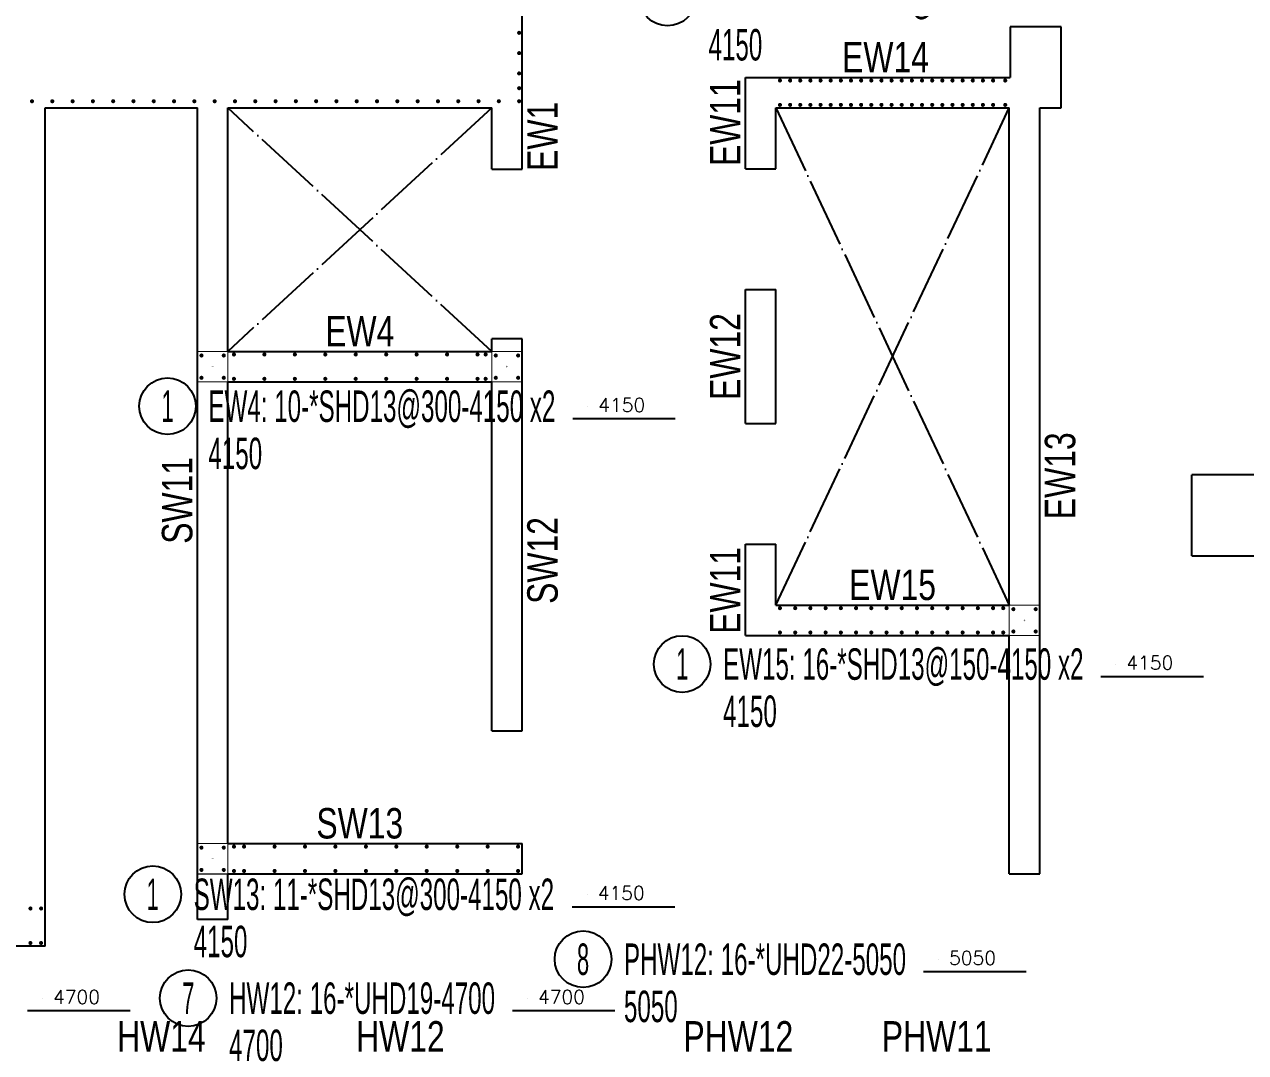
# Model space of a CAD drawing. Header units: millimetres. Extents: x 317501 to 2277231, y -321722 to 1186893.
# Drawn here: x 441528 to 453560, y -233312 to -223180 of the extents above; entities that cross this region are included whole.
import ezdxf
from ezdxf.enums import TextEntityAlignment as Align

# ---------------------------------------------------------------- set-up
doc = ezdxf.new("R2010")
doc.units = ezdxf.units.MM
doc.header["$LTSCALE"] = 57
doc.linetypes.add('XS-기초$0$DDOT', pattern=[14, 12, -1, 0, -1])
for name, color, linetype in [('DIM', 7, 'Continuous'), ('RP_TAG', 7, 'Continuous'), ('XREBAR', 1, 'Continuous'), ('XS-기초$0$OPEN', 9, 'XS-기초$0$DDOT'), ('XTAG', 7, 'Continuous')]:
    doc.layers.add(name, color=color, linetype=linetype)
doc.layers.add('벽부호', color=3, linetype='Continuous', lineweight=0)
doc.styles.add('RPWK1', font='arial.ttf', dxfattribs={"bigfont": 'whgtxt.shx'})
doc.styles.add('RPWK2', font='romans.shx', dxfattribs={"bigfont": 'whgtxt.shx'})
doc.styles.add('돋음', font='Dotum.ttf')

# ---------------------------------------------------------------- blocks, each defined once
blk = doc.blocks.new('XDFHSDHSTHS')
at = {"layer": 'DIM', "color": 5}
for p, q in [((-4810, -150), (-4810, 8675)), ((500, 250), (0, 250)), ((0, 250), (0, -250)), ((500, -550), (500, 250)), ((-4810, -1155), (-4810, -150)), ((-2610, -250), (0, -250)), ((-2610, -1150), (-2610, -250)), ((-9510, -550), (-8010, -550)), ((-9510, -8810), (-9510, -550)), ((-8010, -8550), (-8010, -550)), ((-7710, -2950), (-7710, -550)), ((-7710, -550), (-5110, -550)), ((-5110, -1155), (-5110, -550)), ((-2310, -550), (-10, -550)), ((-2310, -1150), (-2310, -550)), ((-10, -5450), (-10, -550)), ((290, -8100), (290, -550)), ((290, -550), (500, -550)), ((-5110, -1155), (-4810, -1155)), ((-2610, -1150), (-2310, -1150)), ((-2610, -3660), (-2610, -2340)), ((-2610, -2340), (-2310, -2340)), ((-2310, -3660), (-2310, -2340)), ((-5110, -2950), (-5110, -2825)), ((-4810, -2825), (-5110, -2825)), ((-4810, -6690), (-4810, -2825)), ((-4810, -3250), (-4810, -2825)), ((-7710, -2950), (-5110, -2950)), ((-7710, -7800), (-7710, -3250)), ((-7710, -3250), (-5110, -3250)), ((-5110, -6690), (-5110, -3250)), ((-2610, -3660), (-2310, -3660)), ((3650, -4165), (1790, -4165)), ((1790, -4965), (1790, -4165)), ((-2610, -5750), (-2610, -4850)), ((-2610, -4850), (-2310, -4850)), ((-2310, -5450), (-2310, -4850)), ((1790, -4965), (7485, -4965)), ((-2310, -5450), (-10, -5450)), ((-2610, -5750), (-10, -5750)), ((-10, -8100), (-10, -5750)), ((-5110, -6690), (-4810, -6690)), ((-7710, -7800), (-4810, -7800)), ((-4810, -8100), (-4810, -7800)), ((-7710, -8550), (-7710, -8100)), ((-7710, -8100), (-4810, -8100)), ((-10, -8100), (290, -8100)), ((-7710, -8550), (-8010, -8550)), ((-9510, -8810), (-21995, -8810))]:
    blk.add_line(p, q, dxfattribs=at)
at = {"layer": 'XS-기초$0$OPEN'}
for p, q in [((-5110, -550), (-7710, -2950)), ((-5110, -2950), (-7710, -550)), ((-2310, -5450), (-10, -550)), ((-2310, -550), (-10, -5450))]:
    blk.add_line(p, q, dxfattribs=at)
blk = doc.blocks.new('*U1485', base_point=(442659.7039, -226942.2385))
at = {"layer": 'RP_TAG', "color": 0, "linetype": 'Continuous', "ltscale": 100}
blk.add_circle((442937.7039, -226942.2385), 279, dxfattribs=at)
at = {"layer": 'RP_TAG', "color": 0, "linetype": 'Continuous', "ltscale": 100, "style": 'RPWK1', "width": 0.5}
blk.add_text('1', height=310, dxfattribs=at).set_placement((442937.7039, -226942.2385), align=Align.MIDDLE_CENTER)
at = {"layer": 'RP_TAG', "color": 0, "linetype": 'Continuous', "ltscale": 100, "style": 'RPWK1', "width": 0.55}
for s, p in [('EW4: 10-*SHD13@300-4150 x2', (443340.7039, -226942.2385)), ('4150', (443340.7039, -227407.2385))]:
    blk.add_text(s, height=310, dxfattribs=at).set_placement(p, align=Align.MIDDLE_LEFT)
blk = doc.blocks.new('*U1486', base_point=(442514.3847, -231752.6101))
at = {"layer": 'RP_TAG', "color": 0, "linetype": 'Continuous', "ltscale": 100}
blk.add_circle((442792.3847, -231752.6101), 279, dxfattribs=at)
at = {"layer": 'RP_TAG', "color": 0, "linetype": 'Continuous', "ltscale": 100, "style": 'RPWK1', "width": 0.5}
blk.add_text('1', height=310, dxfattribs=at).set_placement((442792.3847, -231752.6101), align=Align.MIDDLE_CENTER)
at = {"layer": 'RP_TAG', "color": 0, "linetype": 'Continuous', "ltscale": 100, "style": 'RPWK1', "width": 0.55}
for s, p in [('SW13: 11-*SHD13@300-4150 x2', (443195.3847, -231752.6101)), ('4150', (443195.3847, -232217.6101))]:
    blk.add_text(s, height=310, dxfattribs=at).set_placement(p, align=Align.MIDDLE_LEFT)
blk = doc.blocks.new('*U1519', base_point=(447731.118, -229483.3933))
at = {"layer": 'RP_TAG', "color": 0, "linetype": 'Continuous', "ltscale": 100}
blk.add_circle((448009.118, -229483.3933), 279, dxfattribs=at)
at = {"layer": 'RP_TAG', "color": 0, "linetype": 'Continuous', "ltscale": 100, "style": 'RPWK1', "width": 0.5}
blk.add_text('1', height=310, dxfattribs=at).set_placement((448009.118, -229483.3933), align=Align.MIDDLE_CENTER)
at = {"layer": 'RP_TAG', "color": 0, "linetype": 'Continuous', "ltscale": 100, "style": 'RPWK1', "width": 0.55}
for s, p in [('EW15: 16-*SHD13@150-4150 x2', (448412.118, -229483.3933)), ('4150', (448412.118, -229948.3933))]:
    blk.add_text(s, height=310, dxfattribs=at).set_placement(p, align=Align.MIDDLE_LEFT)
blk = doc.blocks.new('*U1520', base_point=(447587.4742, -222915.0963))
at = {"layer": 'RP_TAG', "color": 0, "linetype": 'Continuous', "ltscale": 100}
blk.add_circle((447865.4742, -222915.0963), 279, dxfattribs=at)
at = {"layer": 'RP_TAG', "color": 0, "linetype": 'Continuous', "ltscale": 100, "style": 'RPWK1', "width": 0.5}
blk.add_text('1', height=310, dxfattribs=at).set_placement((447865.4742, -222915.0963), align=Align.MIDDLE_CENTER)
at = {"layer": 'RP_TAG', "color": 0, "linetype": 'Continuous', "ltscale": 100, "style": 'RPWK1', "width": 0.55}
for s, p in [('EW14: 23-*SHD13@100-4150 x2', (448268.4742, -222915.0963)), ('4150', (448268.4742, -223380.0963))]:
    blk.add_text(s, height=310, dxfattribs=at).set_placement(p, align=Align.MIDDLE_LEFT)
blk = doc.blocks.new('*U1560', base_point=(442863.4102, -232776.0624))
at = {"layer": 'RP_TAG', "color": 0, "linetype": 'Continuous', "ltscale": 100}
blk.add_circle((443141.4102, -232776.0624), 279, dxfattribs=at)
at = {"layer": 'RP_TAG', "color": 0, "linetype": 'Continuous', "ltscale": 100, "style": 'RPWK1', "width": 0.5}
blk.add_text('7', height=310, dxfattribs=at).set_placement((443141.4102, -232776.0624), align=Align.MIDDLE_CENTER)
at = {"layer": 'RP_TAG', "color": 0, "linetype": 'Continuous', "ltscale": 100, "style": 'RPWK1', "width": 0.55}
for s, p in [('HW12: 16-*UHD19-4700', (443544.4102, -232776.0624)), ('4700', (443544.4102, -233241.0624))]:
    blk.add_text(s, height=310, dxfattribs=at).set_placement(p, align=Align.MIDDLE_LEFT)
blk = doc.blocks.new('*U1563', base_point=(446754.2946, -232392.2005))
at = {"layer": 'RP_TAG', "color": 0, "linetype": 'Continuous', "ltscale": 100}
blk.add_circle((447032.2946, -232392.2005), 279, dxfattribs=at)
at = {"layer": 'RP_TAG', "color": 0, "linetype": 'Continuous', "ltscale": 100, "style": 'RPWK1', "width": 0.5}
blk.add_text('8', height=310, dxfattribs=at).set_placement((447032.2946, -232392.2005), align=Align.MIDDLE_CENTER)
at = {"layer": 'RP_TAG', "color": 0, "linetype": 'Continuous', "ltscale": 100, "style": 'RPWK1', "width": 0.55}
for s, p in [('PHW12: 16-*UHD22-5050', (447435.2946, -232392.2005)), ('5050', (447435.2946, -232857.2005))]:
    blk.add_text(s, height=310, dxfattribs=at).set_placement(p, align=Align.MIDDLE_LEFT)
blk = doc.blocks.new('*U1581', base_point=(446282.4087, -226552.4855, 17.1678))
at = {"layer": 'RP_TAG', "color": 0, "ltscale": 100, "style": 'RPWK1'}
blk.add_text('+', height=26, dxfattribs=at).set_placement((446282.4087, -226552.4855, 34.3356), align=Align.MIDDLE_CENTER)
blk = doc.blocks.new('*U1582', base_point=(443382.4087, -226552.4855, 17.1678))
at = {"layer": 'RP_TAG', "color": 0, "ltscale": 100, "style": 'RPWK1'}
blk.add_text('+', height=26, dxfattribs=at).set_placement((443382.4087, -226552.4855, 34.3356), align=Align.MIDDLE_CENTER)
blk = doc.blocks.new('*U1583', base_point=(443382.4087, -231402.4855, 17.1678))
at = {"layer": 'RP_TAG', "color": 0, "ltscale": 100, "style": 'RPWK1'}
blk.add_text('+', height=26, dxfattribs=at).set_placement((443382.4087, -231402.4855, 34.3356), align=Align.MIDDLE_CENTER)
blk = doc.blocks.new('*U1602', base_point=(451382.4087, -229052.4855, 17.1678))
at = {"layer": 'RP_TAG', "color": 0, "ltscale": 100, "style": 'RPWK1'}
blk.add_text('+', height=26, dxfattribs=at).set_placement((451382.4087, -229052.4855, 34.3356), align=Align.MIDDLE_CENTER)

msp = doc.modelspace()

# ---------------------------------------------------------------- linework, layer by layer
at = {"color": 11, "linetype": 'Continuous', "ltscale": 4.34359e-311, "const_width": 10}
for points in [[(443232.4, -226702.5), (443532.4, -226702.5), (443532.4, -226402.5), (443232.4, -226402.5), (443232.4, -226702.5)], [(446132.4, -226702.5), (446432.4, -226702.5), (446432.4, -226402.5), (446132.4, -226402.5), (446132.4, -226702.5)], [(451232.4, -229202.5), (451532.4, -229202.5), (451532.4, -228902.5), (451232.4, -228902.5), (451232.4, -229202.5)], [(443232.4, -231552.5), (443532.4, -231552.5), (443532.4, -231252.5), (443232.4, -231252.5), (443232.4, -231552.5)]]:
    msp.add_lwpolyline(points, close=True, dxfattribs=at)
at = {"layer": 'RP_TAG', "color": 250, "linetype": 'Continuous', "ltscale": 100}
for p, q in [((447075.9, -226942.2), (447075.9, -226942.2)), ((452279.8, -229483.4), (452279.8, -229483.4)), ((447071.2, -231752.6), (447071.2, -231752.6)), ((450532.8, -232392.2), (450532.8, -232392.2)), ((441704, -232776.1), (441704, -232776.1)), ((446482.4, -232776.1), (446482.4, -232776.1))]:
    msp.add_line(p, q, dxfattribs=at)
at = {"layer": 'RP_TAG', "color": 1, "linetype": 'Continuous', "ltscale": 100}
for points in [[(446930.2, -227064.8), (447940.5, -227064.8)], [(452134.1, -229606), (453144.4, -229606)], [(446925.5, -231875.2), (447935.8, -231875.2)], [(450387.1, -232514.8), (451397.4, -232514.8)], [(441558.3, -232898.6), (442568.6, -232898.6)], [(446336.7, -232898.6), (447347, -232898.6)]]:
    msp.add_lwpolyline(points, dxfattribs=at)
at = {"layer": 'XREBAR', "color": 11, "linetype": 'Continuous', "ltscale": 2.33129e-317, "const_width": 20}
for points in [[(448962.4, -223732.5, -1), (448982.4, -223732.5, -1), (448962.4, -223732.5)], [(449062.4, -223732.5, -1), (449082.4, -223732.5, -1), (449062.4, -223732.5)], [(449162.4, -223732.5, -1), (449182.4, -223732.5, -1), (449162.4, -223732.5)], [(449262.4, -223732.5, -1), (449282.4, -223732.5, -1), (449262.4, -223732.5)], [(449362.4, -223732.5, -1), (449382.4, -223732.5, -1), (449362.4, -223732.5)], [(449462.4, -223732.5, -1), (449482.4, -223732.5, -1), (449462.4, -223732.5)], [(449562.4, -223732.5, -1), (449582.4, -223732.5, -1), (449562.4, -223732.5)], [(449662.4, -223732.5, -1), (449682.4, -223732.5, -1), (449662.4, -223732.5)], [(449762.4, -223732.5, -1), (449782.4, -223732.5, -1), (449762.4, -223732.5)], [(449862.4, -223732.5, -1), (449882.4, -223732.5, -1), (449862.4, -223732.5)], [(449962.4, -223732.5, -1), (449982.4, -223732.5, -1), (449962.4, -223732.5)], [(450062.4, -223732.5, -1), (450082.4, -223732.5, -1), (450062.4, -223732.5)], [(450162.4, -223732.5, -1), (450182.4, -223732.5, -1), (450162.4, -223732.5)], [(450262.4, -223732.5, -1), (450282.4, -223732.5, -1), (450262.4, -223732.5)], [(450362.4, -223732.5, -1), (450382.4, -223732.5, -1), (450362.4, -223732.5)], [(450462.4, -223732.5, -1), (450482.4, -223732.5, -1), (450462.4, -223732.5)], [(450562.4, -223732.5, -1), (450582.4, -223732.5, -1), (450562.4, -223732.5)], [(450662.4, -223732.5, -1), (450682.4, -223732.5, -1), (450662.4, -223732.5)], [(450762.4, -223732.5, -1), (450782.4, -223732.5, -1), (450762.4, -223732.5)], [(450862.4, -223732.5, -1), (450882.4, -223732.5, -1), (450862.4, -223732.5)], [(450962.4, -223732.5, -1), (450982.4, -223732.5, -1), (450962.4, -223732.5)], [(451062.4, -223732.5, -1), (451082.4, -223732.5, -1), (451062.4, -223732.5)], [(451182.4, -223732.5, -1), (451202.4, -223732.5, -1), (451182.4, -223732.5)], [(448962.4, -223972.5, -1), (448982.4, -223972.5, -1), (448962.4, -223972.5)], [(449062.4, -223972.5, -1), (449082.4, -223972.5, -1), (449062.4, -223972.5)], [(449162.4, -223972.5, -1), (449182.4, -223972.5, -1), (449162.4, -223972.5)], [(449262.4, -223972.5, -1), (449282.4, -223972.5, -1), (449262.4, -223972.5)], [(449362.4, -223972.5, -1), (449382.4, -223972.5, -1), (449362.4, -223972.5)], [(449462.4, -223972.5, -1), (449482.4, -223972.5, -1), (449462.4, -223972.5)], [(449562.4, -223972.5, -1), (449582.4, -223972.5, -1), (449562.4, -223972.5)], [(449662.4, -223972.5, -1), (449682.4, -223972.5, -1), (449662.4, -223972.5)], [(449762.4, -223972.5, -1), (449782.4, -223972.5, -1), (449762.4, -223972.5)], [(449862.4, -223972.5, -1), (449882.4, -223972.5, -1), (449862.4, -223972.5)], [(449962.4, -223972.5, -1), (449982.4, -223972.5, -1), (449962.4, -223972.5)], [(450062.4, -223972.5, -1), (450082.4, -223972.5, -1), (450062.4, -223972.5)], [(450162.4, -223972.5, -1), (450182.4, -223972.5, -1), (450162.4, -223972.5)], [(450262.4, -223972.5, -1), (450282.4, -223972.5, -1), (450262.4, -223972.5)], [(450362.4, -223972.5, -1), (450382.4, -223972.5, -1), (450362.4, -223972.5)], [(450462.4, -223972.5, -1), (450482.4, -223972.5, -1), (450462.4, -223972.5)], [(450562.4, -223972.5, -1), (450582.4, -223972.5, -1), (450562.4, -223972.5)], [(450662.4, -223972.5, -1), (450682.4, -223972.5, -1), (450662.4, -223972.5)], [(450762.4, -223972.5, -1), (450782.4, -223972.5, -1), (450762.4, -223972.5)], [(450862.4, -223972.5, -1), (450882.4, -223972.5, -1), (450862.4, -223972.5)], [(450962.4, -223972.5, -1), (450982.4, -223972.5, -1), (450962.4, -223972.5)], [(451062.4, -223972.5, -1), (451082.4, -223972.5, -1), (451062.4, -223972.5)], [(451182.4, -223972.5, -1), (451202.4, -223972.5, -1), (451182.4, -223972.5)], [(443582.4, -226432.5, -1), (443602.4, -226432.5, -1), (443582.4, -226432.5)], [(443882.4, -226432.5, -1), (443902.4, -226432.5, -1), (443882.4, -226432.5)], [(444182.4, -226432.5, -1), (444202.4, -226432.5, -1), (444182.4, -226432.5)], [(444482.4, -226432.5, -1), (444502.4, -226432.5, -1), (444482.4, -226432.5)], [(444782.4, -226432.5, -1), (444802.4, -226432.5, -1), (444782.4, -226432.5)], [(445082.4, -226432.5, -1), (445102.4, -226432.5, -1), (445082.4, -226432.5)], [(445382.4, -226432.5, -1), (445402.4, -226432.5, -1), (445382.4, -226432.5)], [(445682.4, -226432.5, -1), (445702.4, -226432.5, -1), (445682.4, -226432.5)], [(445982.4, -226432.5, -1), (446002.4, -226432.5, -1), (445982.4, -226432.5)], [(446062.4, -226432.5, -1), (446082.4, -226432.5, -1), (446062.4, -226432.5)], [(443582.4, -226672.5, -1), (443602.4, -226672.5, -1), (443582.4, -226672.5)], [(443882.4, -226672.5, -1), (443902.4, -226672.5, -1), (443882.4, -226672.5)], [(444182.4, -226672.5, -1), (444202.4, -226672.5, -1), (444182.4, -226672.5)], [(444482.4, -226672.5, -1), (444502.4, -226672.5, -1), (444482.4, -226672.5)], [(444782.4, -226672.5, -1), (444802.4, -226672.5, -1), (444782.4, -226672.5)], [(445082.4, -226672.5, -1), (445102.4, -226672.5, -1), (445082.4, -226672.5)], [(445382.4, -226672.5, -1), (445402.4, -226672.5, -1), (445382.4, -226672.5)], [(445682.4, -226672.5, -1), (445702.4, -226672.5, -1), (445682.4, -226672.5)], [(445982.4, -226672.5, -1), (446002.4, -226672.5, -1), (445982.4, -226672.5)], [(446062.4, -226672.5, -1), (446082.4, -226672.5, -1), (446062.4, -226672.5)], [(448962.4, -228932.5, -1), (448982.4, -228932.5, -1), (448962.4, -228932.5)], [(449112.4, -228932.5, -1), (449132.4, -228932.5, -1), (449112.4, -228932.5)], [(449262.4, -228932.5, -1), (449282.4, -228932.5, -1), (449262.4, -228932.5)], [(449412.4, -228932.5, -1), (449432.4, -228932.5, -1), (449412.4, -228932.5)], [(449562.4, -228932.5, -1), (449582.4, -228932.5, -1), (449562.4, -228932.5)], [(449712.4, -228932.5, -1), (449732.4, -228932.5, -1), (449712.4, -228932.5)], [(449862.4, -228932.5, -1), (449882.4, -228932.5, -1), (449862.4, -228932.5)], [(450012.4, -228932.5, -1), (450032.4, -228932.5, -1), (450012.4, -228932.5)], [(450162.4, -228932.5, -1), (450182.4, -228932.5, -1), (450162.4, -228932.5)], [(450312.4, -228932.5, -1), (450332.4, -228932.5, -1), (450312.4, -228932.5)], [(450462.4, -228932.5, -1), (450482.4, -228932.5, -1), (450462.4, -228932.5)], [(450612.4, -228932.5, -1), (450632.4, -228932.5, -1), (450612.4, -228932.5)], [(450762.4, -228932.5, -1), (450782.4, -228932.5, -1), (450762.4, -228932.5)], [(450912.4, -228932.5, -1), (450932.4, -228932.5, -1), (450912.4, -228932.5)], [(451062.4, -228932.5, -1), (451082.4, -228932.5, -1), (451062.4, -228932.5)], [(451162.4, -228932.5, -1), (451182.4, -228932.5, -1), (451162.4, -228932.5)], [(448962.4, -229172.5, -1), (448982.4, -229172.5, -1), (448962.4, -229172.5)], [(449112.4, -229172.5, -1), (449132.4, -229172.5, -1), (449112.4, -229172.5)], [(449262.4, -229172.5, -1), (449282.4, -229172.5, -1), (449262.4, -229172.5)], [(449412.4, -229172.5, -1), (449432.4, -229172.5, -1), (449412.4, -229172.5)], [(449562.4, -229172.5, -1), (449582.4, -229172.5, -1), (449562.4, -229172.5)], [(449712.4, -229172.5, -1), (449732.4, -229172.5, -1), (449712.4, -229172.5)], [(449862.4, -229172.5, -1), (449882.4, -229172.5, -1), (449862.4, -229172.5)], [(450012.4, -229172.5, -1), (450032.4, -229172.5, -1), (450012.4, -229172.5)], [(450162.4, -229172.5, -1), (450182.4, -229172.5, -1), (450162.4, -229172.5)], [(450312.4, -229172.5, -1), (450332.4, -229172.5, -1), (450312.4, -229172.5)], [(450462.4, -229172.5, -1), (450482.4, -229172.5, -1), (450462.4, -229172.5)], [(450612.4, -229172.5, -1), (450632.4, -229172.5, -1), (450612.4, -229172.5)], [(450762.4, -229172.5, -1), (450782.4, -229172.5, -1), (450762.4, -229172.5)], [(450912.4, -229172.5, -1), (450932.4, -229172.5, -1), (450912.4, -229172.5)], [(451062.4, -229172.5, -1), (451082.4, -229172.5, -1), (451062.4, -229172.5)], [(451162.4, -229172.5, -1), (451182.4, -229172.5, -1), (451162.4, -229172.5)], [(443582.4, -231282.5, -1), (443602.4, -231282.5, -1), (443582.4, -231282.5)], [(443682.4, -231282.5, -1), (443702.4, -231282.5, -1), (443682.4, -231282.5)], [(443982.4, -231282.5, -1), (444002.4, -231282.5, -1), (443982.4, -231282.5)], [(444282.4, -231282.5, -1), (444302.4, -231282.5, -1), (444282.4, -231282.5)], [(444582.4, -231282.5, -1), (444602.4, -231282.5, -1), (444582.4, -231282.5)], [(444882.4, -231282.5, -1), (444902.4, -231282.5, -1), (444882.4, -231282.5)], [(445182.4, -231282.5, -1), (445202.4, -231282.5, -1), (445182.4, -231282.5)], [(445482.4, -231282.5, -1), (445502.4, -231282.5, -1), (445482.4, -231282.5)], [(445782.4, -231282.5, -1), (445802.4, -231282.5, -1), (445782.4, -231282.5)], [(446082.4, -231282.5, -1), (446102.4, -231282.5, -1), (446082.4, -231282.5)], [(446382.4, -231282.5, -1), (446402.4, -231282.5, -1), (446382.4, -231282.5)], [(443582.4, -231522.5, -1), (443602.4, -231522.5, -1), (443582.4, -231522.5)], [(443682.4, -231522.5, -1), (443702.4, -231522.5, -1), (443682.4, -231522.5)], [(443982.4, -231522.5, -1), (444002.4, -231522.5, -1), (443982.4, -231522.5)], [(444282.4, -231522.5, -1), (444302.4, -231522.5, -1), (444282.4, -231522.5)], [(444582.4, -231522.5, -1), (444602.4, -231522.5, -1), (444582.4, -231522.5)], [(444882.4, -231522.5, -1), (444902.4, -231522.5, -1), (444882.4, -231522.5)], [(445182.4, -231522.5, -1), (445202.4, -231522.5, -1), (445182.4, -231522.5)], [(445482.4, -231522.5, -1), (445502.4, -231522.5, -1), (445482.4, -231522.5)], [(445782.4, -231522.5, -1), (445802.4, -231522.5, -1), (445782.4, -231522.5)], [(446082.4, -231522.5, -1), (446102.4, -231522.5, -1), (446082.4, -231522.5)], [(446382.4, -231522.5, -1), (446402.4, -231522.5, -1), (446382.4, -231522.5)]]:
    msp.add_lwpolyline(points, format="xyb", dxfattribs=at)
at = {"layer": 'XREBAR', "color": 11, "linetype": 'Continuous', "ltscale": 4.3436e-311, "const_width": 20}
for points in [[(443262.4, -226442.5, -1), (443282.4, -226442.5, -1), (443262.4, -226442.5)], [(443482.4, -226442.5, -1), (443502.4, -226442.5, -1), (443482.4, -226442.5)], [(446162.4, -226442.5, -1), (446182.4, -226442.5, -1), (446162.4, -226442.5)], [(446382.4, -226442.5, -1), (446402.4, -226442.5, -1), (446382.4, -226442.5)], [(443262.4, -226662.5, -1), (443282.4, -226662.5, -1), (443262.4, -226662.5)], [(443482.4, -226662.5, -1), (443502.4, -226662.5, -1), (443482.4, -226662.5)], [(446162.4, -226662.5, -1), (446182.4, -226662.5, -1), (446162.4, -226662.5)], [(446382.4, -226662.5, -1), (446402.4, -226662.5, -1), (446382.4, -226662.5)], [(451262.4, -228942.5, -1), (451282.4, -228942.5, -1), (451262.4, -228942.5)], [(451482.4, -228942.5, -1), (451502.4, -228942.5, -1), (451482.4, -228942.5)], [(451262.4, -229162.5, -1), (451282.4, -229162.5, -1), (451262.4, -229162.5)], [(451482.4, -229162.5, -1), (451502.4, -229162.5, -1), (451482.4, -229162.5)], [(443262.4, -231292.5, -1), (443282.4, -231292.5, -1), (443262.4, -231292.5)], [(443482.4, -231292.5, -1), (443502.4, -231292.5, -1), (443482.4, -231292.5)], [(443262.4, -231512.5, -1), (443282.4, -231512.5, -1), (443262.4, -231512.5)], [(443482.4, -231512.5, -1), (443502.4, -231512.5, -1), (443482.4, -231512.5)]]:
    msp.add_lwpolyline(points, format="xyb", dxfattribs=at)
at = {"layer": 'XREBAR', "color": 171, "linetype": 'Continuous', "ltscale": 2.33129e-317, "const_width": 20}
for points in [[(441577.4, -231892.5, -1), (441597.4, -231892.5, -1), (441577.4, -231892.5)], [(441682.4, -231892.5, -1), (441702.4, -231892.5, -1), (441682.4, -231892.5)], [(441577.4, -232232.5, -1), (441597.4, -232232.5, -1), (441577.4, -232232.5)], [(441682.4, -232232.5, -1), (441702.4, -232232.5, -1), (441682.4, -232232.5)]]:
    msp.add_lwpolyline(points, format="xyb", dxfattribs=at)
at = {"layer": 'XREBAR', "color": 11, "linetype": 'Continuous', "ltscale": 4.3436e-311}
msp.add_circle((451532.4, -228902.5), 0.05, dxfattribs=at)
at = {"layer": '벽부호', "const_width": 20}
for points in [[(446392.4, -223262.5, -1), (446412.4, -223262.5, -1), (446392.4, -223262.5)], [(446392.4, -223462.5, -1), (446412.4, -223462.5, -1), (446392.4, -223462.5)], [(446392.4, -223662.5, -1), (446412.4, -223662.5, -1), (446392.4, -223662.5)], [(446392.4, -223808, -1), (446412.4, -223808, -1), (446392.4, -223808)], [(441592.4, -223936.7, -1), (441612.4, -223936.7, -1), (441592.4, -223936.7)], [(441792.4, -223936.7, -1), (441812.4, -223936.7, -1), (441792.4, -223936.7)], [(441992.4, -223936.7, -1), (442012.4, -223936.7, -1), (441992.4, -223936.7)], [(442192.4, -223936.7, -1), (442212.4, -223936.7, -1), (442192.4, -223936.7)], [(442392.4, -223936.7, -1), (442412.4, -223936.7, -1), (442392.4, -223936.7)], [(442592.4, -223936.7, -1), (442612.4, -223936.7, -1), (442592.4, -223936.7)], [(442792.4, -223936.7, -1), (442812.4, -223936.7, -1), (442792.4, -223936.7)], [(442992.4, -223936.7, -1), (443012.4, -223936.7, -1), (442992.4, -223936.7)], [(443192.4, -223936.7, -1), (443212.4, -223936.7, -1), (443192.4, -223936.7)], [(443392.4, -223936.7, -1), (443412.4, -223936.7, -1), (443392.4, -223936.7)], [(443592.4, -223936.7, -1), (443612.4, -223936.7, -1), (443592.4, -223936.7)], [(443792.4, -223936.7, -1), (443812.4, -223936.7, -1), (443792.4, -223936.7)], [(443992.4, -223936.7, -1), (444012.4, -223936.7, -1), (443992.4, -223936.7)], [(444192.4, -223936.7, -1), (444212.4, -223936.7, -1), (444192.4, -223936.7)], [(444392.4, -223936.7, -1), (444412.4, -223936.7, -1), (444392.4, -223936.7)], [(444592.4, -223936.7, -1), (444612.4, -223936.7, -1), (444592.4, -223936.7)], [(444792.4, -223936.7, -1), (444812.4, -223936.7, -1), (444792.4, -223936.7)], [(444992.4, -223936.7, -1), (445012.4, -223936.7, -1), (444992.4, -223936.7)], [(445192.4, -223936.7, -1), (445212.4, -223936.7, -1), (445192.4, -223936.7)], [(445392.4, -223936.7, -1), (445412.4, -223936.7, -1), (445392.4, -223936.7)], [(445592.4, -223936.7, -1), (445612.4, -223936.7, -1), (445592.4, -223936.7)], [(445792.4, -223936.7, -1), (445812.4, -223936.7, -1), (445792.4, -223936.7)], [(445992.4, -223936.7, -1), (446012.4, -223936.7, -1), (445992.4, -223936.7)], [(446192.4, -223936.7, -1), (446212.4, -223936.7, -1), (446192.4, -223936.7)], [(446392.4, -223936.7, -1), (446412.4, -223936.7, -1), (446392.4, -223936.7)]]:
    msp.add_lwpolyline(points, format="xyb", dxfattribs=at)

# ---------------------------------------------------------------- block references
at = {"layer": 'RP_TAG', "color": 11, "linetype": 'Continuous', "ltscale": 1.86612e-317}
for name, p in [('*U1520', (447587.5, -222915.1)), ('*U1582', (443382.4, -226552.5, 17.2)), ('*U1581', (446282.4, -226552.5, 17.2)), ('*U1485', (442659.7, -226942.2)), ('*U1602', (451382.4, -229052.5, 17.2)), ('*U1519', (447731.1, -229483.4)), ('*U1486', (442514.4, -231752.6)), ('*U1583', (443382.4, -231402.5, 17.2))]:
    msp.add_blockref(name, p, dxfattribs=at)
at = {"layer": 'RP_TAG', "color": 210, "linetype": 'Continuous', "ltscale": 1.86612e-317}
msp.add_blockref('*U1563', (446754.3, -232392.2), dxfattribs=at)
at = {"layer": 'RP_TAG', "color": 31, "linetype": 'Continuous', "ltscale": 1.86612e-317}
msp.add_blockref('*U1560', (442863.4, -232776.1), dxfattribs=at)
at = {"layer": 'XTAG', "color": 4}
msp.add_blockref('XDFHSDHSTHS', (451242.4, -223452.5), dxfattribs=at)

# ---------------------------------------------------------------- texts
at = {"layer": 'RP_TAG', "color": 2, "linetype": 'Continuous', "ltscale": 100, "style": 'RPWK2'}
for s, p in [('4150', (447413.2, -227037.7)), ('4150', (452617.1, -229578.8)), ('4150', (447408.5, -231848)), ('5050', (450870.1, -232487.6)), ('4700', (442041.3, -232871.5)), ('4700', (446819.6, -232871.5))]:
    msp.add_text(s, height=135.02, dxfattribs=at).set_placement(p, align=Align.BOTTOM_CENTER)
at = {"layer": '벽부호', "style": '돋음', "width": 0.8}
for s, p in [('EW14', (450012.4, -223502.5)), ('EW4', (444832.4, -226202.5)), ('EW15', (450082.4, -228702.5)), ('SW13', (444832.4, -231052.5)), ('HW14', (442877.4, -233152.5)), ('HW12', (445232.4, -233152.5)), ('PHW12', (448562.4, -233152.5)), ('PHW11', (450517.4, -233152.5))]:
    msp.add_text(s, height=300, dxfattribs=at).set_placement(p, align=Align.MIDDLE_CENTER)
for s, p in [('EW11', (448432.4, -224147.5)), ('EW1', (446632.4, -224282.3)), ('EW12', (448432.4, -226452.5)), ('EW13', (451732.4, -227627.5)), ('SW11', (443032.4, -227870.4)), ('SW12', (446632.4, -228462.7)), ('EW11', (448432.4, -228757.5))]:
    msp.add_text(s, height=300, rotation=90, dxfattribs=at).set_placement(p, align=Align.MIDDLE_CENTER)

doc.saveas('drawing.dxf')
